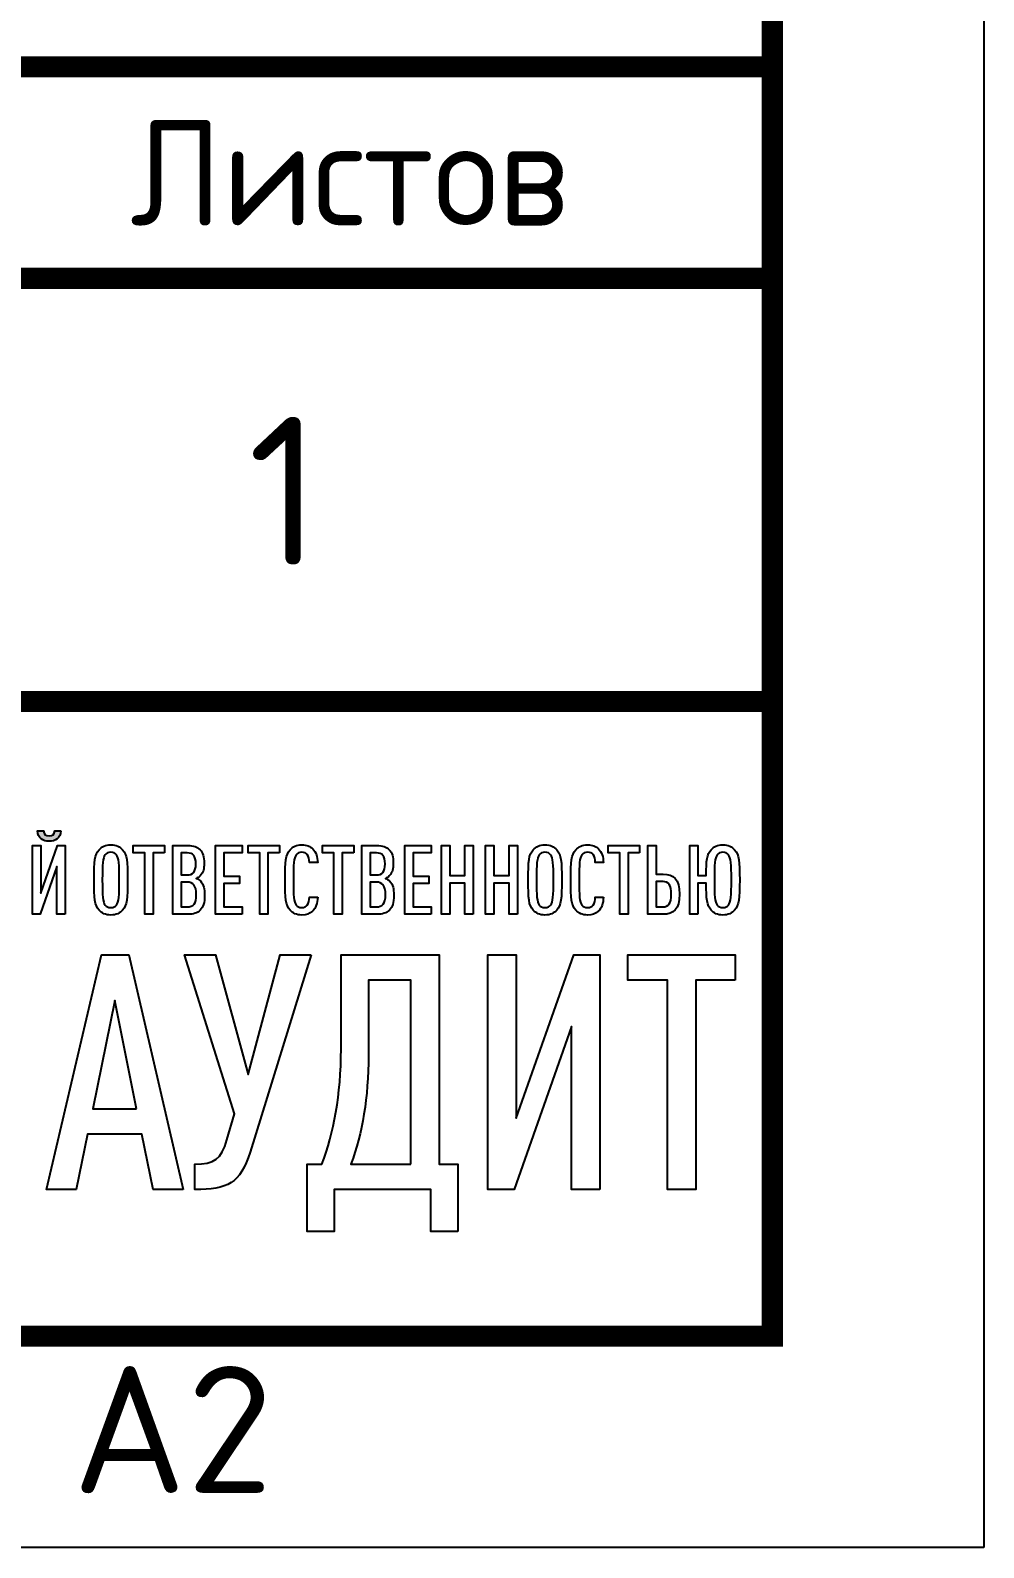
# Model space of a CAD drawing. Header units: millimetres. Extents: x 1601 to 15402, y -324 to 12625.
# Drawn here: x 8446.9 to 8469.45, y 1743.25 to 1779.12 of the extents above; entities that cross this region are included whole.
import ezdxf
from ezdxf.enums import TextEntityAlignment as Align

# ---------------------------------------------------------------- set-up
doc = ezdxf.new("R2010")
doc.units = ezdxf.units.MM
doc.layers.add('Размерный', color=4, linetype='Continuous', lineweight=30)
doc.styles.add('-ISOCPEUR-', font='isocpeur.TTF')
doc.styles.add('GOST', font='GOST Common.ttf')

# ---------------------------------------------------------------- blocks, each defined once
blk = doc.blocks.new('Лого')
at = {"true_color": 0x2e365c}
h = blk.add_hatch(color=159, dxfattribs=at)
h.dxf.hatch_style = 1
edge = h.paths.add_edge_path()
edge.add_spline(control_points=[(6.4968, 2.3792), (6.4994, 2.3391), (6.5243, 2.3239), (6.5583, 2.3239), (6.5583, 2.3239), (6.5923, 2.3239), (6.6172, 2.3391), (6.6198, 2.3792)], knot_values=[0.57143, 0.57143, 0.57143, 0.57143, 0.714286, 0.714286, 0.714286, 0.714386, 1, 1, 1, 1], degree=3, periodic=0)
edge.add_spline(control_points=[(6.6198, 2.3792), (6.6198, 2.3792), (6.5883, 2.3792), (6.5883, 2.3792), (6.5883, 2.3792), (6.5883, 2.3792), (6.5883, 2.3792), (6.5883, 2.3792)], knot_values=[0.000001, 0.000001, 0.000001, 0.000001, 0.07143, 0.07143, 0.07143, 0.07153, 0.142859, 0.142859, 0.142859, 0.142859], degree=3, periodic=0)
edge.add_spline(control_points=[(6.5883, 2.3792), (6.5862, 2.3604), (6.5751, 2.3523), (6.5583, 2.3523), (6.5583, 2.3523), (6.5583, 2.3523), (6.5583, 2.3523), (6.5583, 2.3523)], knot_values=[0.142859, 0.142859, 0.142859, 0.142859, 0.214287, 0.214287, 0.214287, 0.214387, 0.285716, 0.285716, 0.285716, 0.285716], degree=3, periodic=0)
edge.add_spline(control_points=[(6.5583, 2.3523), (6.5415, 2.3523), (6.5304, 2.3604), (6.5283, 2.3792)], knot_values=[0.285716, 0.285716, 0.285716, 0.285716, 0.428571, 0.428571, 0.428571, 0.428571], degree=3, periodic=0)
edge.add_spline(control_points=[(6.5283, 2.3792), (6.5283, 2.3792), (6.4968, 2.3792), (6.4968, 2.3792), (6.4968, 2.3792), (6.4968, 2.3792), (6.4968, 2.3792), (6.4968, 2.3792)], knot_values=[0.428573, 0.428573, 0.428573, 0.428573, 0.500001, 0.500001, 0.500001, 0.500101, 0.57143, 0.57143, 0.57143, 0.57143], degree=3, periodic=0)
at = {"color": 159}
for points, knots in [([(6.6198, 2.3792), (6.6198, 2.3792), (6.5883, 2.3792), (6.5883, 2.3792), (6.5883, 2.3792), (6.5862, 2.3604), (6.5751, 2.3523), (6.5583, 2.3523), (6.5583, 2.3523), (6.5415, 2.3523), (6.5304, 2.3604), (6.5283, 2.3792), (6.5283, 2.3792), (6.5283, 2.3792), (6.4968, 2.3792), (6.4968, 2.3792), (6.4968, 2.3792), (6.4994, 2.3391), (6.5243, 2.3239), (6.5583, 2.3239), (6.5583, 2.3239), (6.5923, 2.3239), (6.6172, 2.3391), (6.6198, 2.3792)], [0, 0, 0, 0, 0.142857, 0.142857, 0.142857, 0.142857, 0.285714, 0.285714, 0.285714, 0.285714, 0.428571, 0.428571, 0.428571, 0.428571, 0.571429, 0.571429, 0.571429, 0.571429, 0.714286, 0.714286, 0.714286, 0.714286, 1, 1, 1, 1]), ([(6.6431, 1.9399), (6.6431, 1.9399), (6.6431, 2.3015), (6.6431, 2.3015), (6.6431, 2.3015), (6.6431, 2.3015), (6.603, 2.3015), (6.603, 2.3015), (6.603, 2.3015), (6.603, 2.3015), (6.5141, 2.0501), (6.5141, 2.0501), (6.5141, 2.0501), (6.5141, 2.0501), (6.5141, 2.3015), (6.5141, 2.3015), (6.5141, 2.3015), (6.5141, 2.3015), (6.4704, 2.3015), (6.4704, 2.3015), (6.4704, 2.3015), (6.4704, 2.3015), (6.4704, 1.9399), (6.4704, 1.9399), (6.4704, 1.9399), (6.4704, 1.9399), (6.5111, 1.9399), (6.5111, 1.9399), (6.5111, 1.9399), (6.5111, 1.9399), (6.5994, 2.1908), (6.5994, 2.1908), (6.5994, 2.1908), (6.5994, 2.1908), (6.5994, 1.9399), (6.5994, 1.9399), (6.5994, 1.9399), (6.5994, 1.9399), (6.6431, 1.9399), (6.6431, 1.9399)], [0, 0, 0, 0, 0.090909, 0.090909, 0.090909, 0.090909, 0.181818, 0.181818, 0.181818, 0.181818, 0.272727, 0.272727, 0.272727, 0.272727, 0.363636, 0.363636, 0.363636, 0.363636, 0.454545, 0.454545, 0.454545, 0.454545, 0.545455, 0.545455, 0.545455, 0.545455, 0.636364, 0.636364, 0.636364, 0.636364, 0.727273, 0.727273, 0.727273, 0.727273, 0.818182, 0.818182, 0.818182, 0.818182, 1, 1, 1, 1]), ([(6.9712, 2.1207), (6.9712, 2.2208), (6.9682, 2.2533), (6.9448, 2.2792), (6.9448, 2.2792), (6.9306, 2.2949), (6.9113, 2.3056), (6.8829, 2.3056), (6.8829, 2.3056), (6.8544, 2.3056), (6.8351, 2.2949), (6.8209, 2.2792), (6.8209, 2.2792), (6.7975, 2.2533), (6.7945, 2.2208), (6.7945, 2.1207), (6.7945, 2.1207), (6.7945, 2.0206), (6.7975, 1.9881), (6.8209, 1.9622), (6.8209, 1.9622), (6.8351, 1.9465), (6.8544, 1.9358), (6.8829, 1.9358), (6.8829, 1.9358), (6.9113, 1.9358), (6.9306, 1.9465), (6.9448, 1.9622), (6.9448, 1.9622), (6.9682, 1.9881), (6.9712, 2.0206), (6.9712, 2.1207)], [0, 0, 0, 0, 0.111111, 0.111111, 0.111111, 0.111111, 0.222222, 0.222222, 0.222222, 0.222222, 0.333333, 0.333333, 0.333333, 0.333333, 0.444444, 0.444444, 0.444444, 0.444444, 0.555556, 0.555556, 0.555556, 0.555556, 0.666667, 0.666667, 0.666667, 0.666667, 0.777778, 0.777778, 0.777778, 0.777778, 1, 1, 1, 1]), ([(6.9276, 2.1207), (6.9276, 2.0349), (6.925, 2.0059), (6.9123, 1.9886), (6.9123, 1.9886), (6.9062, 1.9805), (6.8971, 1.9749), (6.8829, 1.9749), (6.8829, 1.9749), (6.8686, 1.9749), (6.859, 1.9805), (6.8529, 1.9886), (6.8529, 1.9886), (6.8402, 2.0059), (6.8382, 2.0349), (6.8382, 2.1207), (6.8382, 2.1207), (6.8382, 2.2065), (6.8402, 2.2355), (6.8529, 2.2528), (6.8529, 2.2528), (6.859, 2.2609), (6.8686, 2.2665), (6.8829, 2.2665), (6.8829, 2.2665), (6.8971, 2.2665), (6.9062, 2.2609), (6.9123, 2.2528), (6.9123, 2.2528), (6.925, 2.2355), (6.9276, 2.2065), (6.9276, 2.1207)], [0, 0, 0, 0, 0.111111, 0.111111, 0.111111, 0.111111, 0.222222, 0.222222, 0.222222, 0.222222, 0.333333, 0.333333, 0.333333, 0.333333, 0.444444, 0.444444, 0.444444, 0.444444, 0.555556, 0.555556, 0.555556, 0.555556, 0.666667, 0.666667, 0.666667, 0.666667, 0.777778, 0.777778, 0.777778, 0.777778, 1, 1, 1, 1]), ([(7.1658, 2.2624), (7.1658, 2.2624), (7.1658, 2.3015), (7.1658, 2.3015), (7.1658, 2.3015), (7.1658, 2.3015), (7.0007, 2.3015), (7.0007, 2.3015), (7.0007, 2.3015), (7.0007, 2.3015), (7.0007, 2.2624), (7.0007, 2.2624), (7.0007, 2.2624), (7.0007, 2.2624), (7.0617, 2.2624), (7.0617, 2.2624), (7.0617, 2.2624), (7.0617, 2.2624), (7.0617, 1.9399), (7.0617, 1.9399), (7.0617, 1.9399), (7.0617, 1.9399), (7.1053, 1.9399), (7.1053, 1.9399), (7.1053, 1.9399), (7.1053, 1.9399), (7.1053, 2.2624), (7.1053, 2.2624), (7.1053, 2.2624), (7.1053, 2.2624), (7.1658, 2.2624), (7.1658, 2.2624)], [0, 0, 0, 0, 0.111111, 0.111111, 0.111111, 0.111111, 0.222222, 0.222222, 0.222222, 0.222222, 0.333333, 0.333333, 0.333333, 0.333333, 0.444444, 0.444444, 0.444444, 0.444444, 0.555556, 0.555556, 0.555556, 0.555556, 0.666667, 0.666667, 0.666667, 0.666667, 0.777778, 0.777778, 0.777778, 0.777778, 1, 1, 1, 1]), ([(7.3766, 2.0415), (7.3766, 2.0725), (7.3735, 2.0968), (7.3547, 2.1151), (7.3547, 2.1151), (7.3486, 2.1207), (7.3405, 2.1258), (7.3324, 2.1283), (7.3324, 2.1283), (7.3395, 2.1314), (7.3466, 2.1359), (7.3527, 2.142), (7.3527, 2.142), (7.3705, 2.1593), (7.374, 2.1806), (7.374, 2.2065), (7.374, 2.2065), (7.374, 2.2457), (7.3684, 2.2634), (7.3527, 2.2797), (7.3527, 2.2797), (7.338, 2.2949), (7.3187, 2.3015), (7.2867, 2.3015), (7.2867, 2.3015), (7.2867, 2.3015), (7.209, 2.3015), (7.209, 2.3015), (7.209, 2.3015), (7.209, 2.3015), (7.209, 1.9399), (7.209, 1.9399), (7.209, 1.9399), (7.209, 1.9399), (7.2867, 1.9399), (7.2867, 1.9399), (7.2867, 1.9399), (7.3187, 1.9399), (7.3385, 1.9465), (7.3532, 1.9617), (7.3532, 1.9617), (7.3695, 1.9785), (7.3766, 1.9978), (7.3766, 2.0415)], [0, 0, 0, 0, 0.083333, 0.083333, 0.083333, 0.083333, 0.166667, 0.166667, 0.166667, 0.166667, 0.25, 0.25, 0.25, 0.25, 0.333333, 0.333333, 0.333333, 0.333333, 0.416667, 0.416667, 0.416667, 0.416667, 0.5, 0.5, 0.5, 0.5, 0.583333, 0.583333, 0.583333, 0.583333, 0.666667, 0.666667, 0.666667, 0.666667, 0.75, 0.75, 0.75, 0.75, 0.833333, 0.833333, 0.833333, 0.833333, 1, 1, 1, 1]), ([(7.3303, 2.2045), (7.3303, 2.1634), (7.3156, 2.1466), (7.2846, 2.1466), (7.2846, 2.1466), (7.2846, 2.1466), (7.2526, 2.1466), (7.2526, 2.1466), (7.2526, 2.1466), (7.2526, 2.1466), (7.2526, 2.2624), (7.2526, 2.2624), (7.2526, 2.2624), (7.2526, 2.2624), (7.2846, 2.2624), (7.2846, 2.2624), (7.2846, 2.2624), (7.3161, 2.2624), (7.3303, 2.2482), (7.3303, 2.2045)], [0, 0, 0, 0, 0.166667, 0.166667, 0.166667, 0.166667, 0.333333, 0.333333, 0.333333, 0.333333, 0.5, 0.5, 0.5, 0.5, 0.666667, 0.666667, 0.666667, 0.666667, 1, 1, 1, 1]), ([(7.5741, 1.9399), (7.5741, 1.9399), (7.5741, 1.979), (7.5741, 1.979), (7.5741, 1.979), (7.5741, 1.979), (7.4782, 1.979), (7.4782, 1.979), (7.4782, 1.979), (7.4782, 1.979), (7.4782, 2.1019), (7.4782, 2.1019), (7.4782, 2.1019), (7.4782, 2.1019), (7.5609, 2.1019), (7.5609, 2.1019), (7.5609, 2.1019), (7.5609, 2.1019), (7.5609, 2.141), (7.5609, 2.141), (7.5609, 2.141), (7.5609, 2.141), (7.4782, 2.141), (7.4782, 2.141), (7.4782, 2.141), (7.4782, 2.141), (7.4782, 2.2624), (7.4782, 2.2624), (7.4782, 2.2624), (7.4782, 2.2624), (7.5741, 2.2624), (7.5741, 2.2624), (7.5741, 2.2624), (7.5741, 2.2624), (7.5741, 2.3015), (7.5741, 2.3015), (7.5741, 2.3015), (7.5741, 2.3015), (7.4345, 2.3015), (7.4345, 2.3015), (7.4345, 2.3015), (7.4345, 2.3015), (7.4345, 1.9399), (7.4345, 1.9399), (7.4345, 1.9399), (7.4345, 1.9399), (7.5741, 1.9399), (7.5741, 1.9399)], [0, 0, 0, 0, 0.076923, 0.076923, 0.076923, 0.076923, 0.153846, 0.153846, 0.153846, 0.153846, 0.230769, 0.230769, 0.230769, 0.230769, 0.307692, 0.307692, 0.307692, 0.307692, 0.384615, 0.384615, 0.384615, 0.384615, 0.461538, 0.461538, 0.461538, 0.461538, 0.538462, 0.538462, 0.538462, 0.538462, 0.615385, 0.615385, 0.615385, 0.615385, 0.692308, 0.692308, 0.692308, 0.692308, 0.769231, 0.769231, 0.769231, 0.769231, 0.846154, 0.846154, 0.846154, 0.846154, 1, 1, 1, 1]), ([(7.7707, 2.2624), (7.7707, 2.2624), (7.7707, 2.3015), (7.7707, 2.3015), (7.7707, 2.3015), (7.7707, 2.3015), (7.6056, 2.3015), (7.6056, 2.3015), (7.6056, 2.3015), (7.6056, 2.3015), (7.6056, 2.2624), (7.6056, 2.2624), (7.6056, 2.2624), (7.6056, 2.2624), (7.6666, 2.2624), (7.6666, 2.2624), (7.6666, 2.2624), (7.6666, 2.2624), (7.6666, 1.9399), (7.6666, 1.9399), (7.6666, 1.9399), (7.6666, 1.9399), (7.7103, 1.9399), (7.7103, 1.9399), (7.7103, 1.9399), (7.7103, 1.9399), (7.7103, 2.2624), (7.7103, 2.2624), (7.7103, 2.2624), (7.7103, 2.2624), (7.7707, 2.2624), (7.7707, 2.2624)], [0, 0, 0, 0, 0.111111, 0.111111, 0.111111, 0.111111, 0.222222, 0.222222, 0.222222, 0.222222, 0.333333, 0.333333, 0.333333, 0.333333, 0.444444, 0.444444, 0.444444, 0.444444, 0.555556, 0.555556, 0.555556, 0.555556, 0.666667, 0.666667, 0.666667, 0.666667, 0.777778, 0.777778, 0.777778, 0.777778, 1, 1, 1, 1]), ([(7.9719, 2.0293), (7.9719, 2.0293), (7.9287, 2.0293), (7.9287, 2.0293), (7.9287, 2.0293), (7.9282, 2.014), (7.9251, 1.9983), (7.917, 1.9876), (7.917, 1.9876), (7.9114, 1.9805), (7.9023, 1.9749), (7.8886, 1.9749), (7.8886, 1.9749), (7.8743, 1.9749), (7.8647, 1.9805), (7.8586, 1.9886), (7.8586, 1.9886), (7.8459, 2.0059), (7.8439, 2.0349), (7.8439, 2.1207), (7.8439, 2.1207), (7.8439, 2.2065), (7.8459, 2.2355), (7.8586, 2.2528), (7.8586, 2.2528), (7.8647, 2.2609), (7.8743, 2.2665), (7.8886, 2.2665), (7.8886, 2.2665), (7.9023, 2.2665), (7.9114, 2.2609), (7.917, 2.2538), (7.917, 2.2538), (7.9256, 2.2431), (7.9282, 2.2279), (7.9287, 2.2126), (7.9287, 2.2126), (7.9287, 2.2126), (7.9719, 2.2126), (7.9719, 2.2126), (7.9719, 2.2126), (7.9713, 2.2421), (7.9627, 2.268), (7.946, 2.2843), (7.946, 2.2843), (7.9317, 2.298), (7.914, 2.3056), (7.8886, 2.3056), (7.8886, 2.3056), (7.8601, 2.3056), (7.8403, 2.2949), (7.8266, 2.2792), (7.8266, 2.2792), (7.8027, 2.2517), (7.8002, 2.2208), (7.8002, 2.1207), (7.8002, 2.1207), (7.8002, 2.0206), (7.8027, 1.9897), (7.8266, 1.9622), (7.8266, 1.9622), (7.8403, 1.9465), (7.8601, 1.9358), (7.8886, 1.9358), (7.8886, 1.9358), (7.9124, 1.9358), (7.9302, 1.9429), (7.9444, 1.9556), (7.9444, 1.9556), (7.9622, 1.9719), (7.9713, 1.9988), (7.9719, 2.0293)], [0, 0, 0, 0, 0.052632, 0.052632, 0.052632, 0.052632, 0.105263, 0.105263, 0.105263, 0.105263, 0.157895, 0.157895, 0.157895, 0.157895, 0.210526, 0.210526, 0.210526, 0.210526, 0.263158, 0.263158, 0.263158, 0.263158, 0.315789, 0.315789, 0.315789, 0.315789, 0.368421, 0.368421, 0.368421, 0.368421, 0.421053, 0.421053, 0.421053, 0.421053, 0.473684, 0.473684, 0.473684, 0.473684, 0.526316, 0.526316, 0.526316, 0.526316, 0.578947, 0.578947, 0.578947, 0.578947, 0.631579, 0.631579, 0.631579, 0.631579, 0.684211, 0.684211, 0.684211, 0.684211, 0.736842, 0.736842, 0.736842, 0.736842, 0.789474, 0.789474, 0.789474, 0.789474, 0.842105, 0.842105, 0.842105, 0.842105, 0.894737, 0.894737, 0.894737, 0.894737, 1, 1, 1, 1]), ([(8.1618, 2.2624), (8.1618, 2.2624), (8.1618, 2.3015), (8.1618, 2.3015), (8.1618, 2.3015), (8.1618, 2.3015), (7.9967, 2.3015), (7.9967, 2.3015), (7.9967, 2.3015), (7.9967, 2.3015), (7.9967, 2.2624), (7.9967, 2.2624), (7.9967, 2.2624), (7.9967, 2.2624), (8.0577, 2.2624), (8.0577, 2.2624), (8.0577, 2.2624), (8.0577, 2.2624), (8.0577, 1.9399), (8.0577, 1.9399), (8.0577, 1.9399), (8.0577, 1.9399), (8.1014, 1.9399), (8.1014, 1.9399), (8.1014, 1.9399), (8.1014, 1.9399), (8.1014, 2.2624), (8.1014, 2.2624), (8.1014, 2.2624), (8.1014, 2.2624), (8.1618, 2.2624), (8.1618, 2.2624)], [0, 0, 0, 0, 0.111111, 0.111111, 0.111111, 0.111111, 0.222222, 0.222222, 0.222222, 0.222222, 0.333333, 0.333333, 0.333333, 0.333333, 0.444444, 0.444444, 0.444444, 0.444444, 0.555556, 0.555556, 0.555556, 0.555556, 0.666667, 0.666667, 0.666667, 0.666667, 0.777778, 0.777778, 0.777778, 0.777778, 1, 1, 1, 1]), ([(8.3726, 2.0415), (8.3726, 2.0725), (8.3696, 2.0968), (8.3508, 2.1151), (8.3508, 2.1151), (8.3447, 2.1207), (8.3365, 2.1258), (8.3284, 2.1283), (8.3284, 2.1283), (8.3355, 2.1314), (8.3426, 2.1359), (8.3487, 2.142), (8.3487, 2.142), (8.3665, 2.1593), (8.3701, 2.1806), (8.3701, 2.2065), (8.3701, 2.2065), (8.3701, 2.2457), (8.3645, 2.2634), (8.3487, 2.2797), (8.3487, 2.2797), (8.334, 2.2949), (8.3147, 2.3015), (8.2827, 2.3015), (8.2827, 2.3015), (8.2827, 2.3015), (8.205, 2.3015), (8.205, 2.3015), (8.205, 2.3015), (8.205, 2.3015), (8.205, 1.9399), (8.205, 1.9399), (8.205, 1.9399), (8.205, 1.9399), (8.2827, 1.9399), (8.2827, 1.9399), (8.2827, 1.9399), (8.3147, 1.9399), (8.3345, 1.9465), (8.3492, 1.9617), (8.3492, 1.9617), (8.3655, 1.9785), (8.3726, 1.9978), (8.3726, 2.0415)], [0, 0, 0, 0, 0.083333, 0.083333, 0.083333, 0.083333, 0.166667, 0.166667, 0.166667, 0.166667, 0.25, 0.25, 0.25, 0.25, 0.333333, 0.333333, 0.333333, 0.333333, 0.416667, 0.416667, 0.416667, 0.416667, 0.5, 0.5, 0.5, 0.5, 0.583333, 0.583333, 0.583333, 0.583333, 0.666667, 0.666667, 0.666667, 0.666667, 0.75, 0.75, 0.75, 0.75, 0.833333, 0.833333, 0.833333, 0.833333, 1, 1, 1, 1]), ([(8.3264, 2.2045), (8.3264, 2.1634), (8.3117, 2.1466), (8.2807, 2.1466), (8.2807, 2.1466), (8.2807, 2.1466), (8.2487, 2.1466), (8.2487, 2.1466), (8.2487, 2.1466), (8.2487, 2.1466), (8.2487, 2.2624), (8.2487, 2.2624), (8.2487, 2.2624), (8.2487, 2.2624), (8.2807, 2.2624), (8.2807, 2.2624), (8.2807, 2.2624), (8.3122, 2.2624), (8.3264, 2.2482), (8.3264, 2.2045)], [0, 0, 0, 0, 0.166667, 0.166667, 0.166667, 0.166667, 0.333333, 0.333333, 0.333333, 0.333333, 0.5, 0.5, 0.5, 0.5, 0.666667, 0.666667, 0.666667, 0.666667, 1, 1, 1, 1]), ([(8.5702, 1.9399), (8.5702, 1.9399), (8.5702, 1.979), (8.5702, 1.979), (8.5702, 1.979), (8.5702, 1.979), (8.4742, 1.979), (8.4742, 1.979), (8.4742, 1.979), (8.4742, 1.979), (8.4742, 2.1019), (8.4742, 2.1019), (8.4742, 2.1019), (8.4742, 2.1019), (8.557, 2.1019), (8.557, 2.1019), (8.557, 2.1019), (8.557, 2.1019), (8.557, 2.141), (8.557, 2.141), (8.557, 2.141), (8.557, 2.141), (8.4742, 2.141), (8.4742, 2.141), (8.4742, 2.141), (8.4742, 2.141), (8.4742, 2.2624), (8.4742, 2.2624), (8.4742, 2.2624), (8.4742, 2.2624), (8.5702, 2.2624), (8.5702, 2.2624), (8.5702, 2.2624), (8.5702, 2.2624), (8.5702, 2.3015), (8.5702, 2.3015), (8.5702, 2.3015), (8.5702, 2.3015), (8.4305, 2.3015), (8.4305, 2.3015), (8.4305, 2.3015), (8.4305, 2.3015), (8.4305, 1.9399), (8.4305, 1.9399), (8.4305, 1.9399), (8.4305, 1.9399), (8.5702, 1.9399), (8.5702, 1.9399)], [0, 0, 0, 0, 0.076923, 0.076923, 0.076923, 0.076923, 0.153846, 0.153846, 0.153846, 0.153846, 0.230769, 0.230769, 0.230769, 0.230769, 0.307692, 0.307692, 0.307692, 0.307692, 0.384615, 0.384615, 0.384615, 0.384615, 0.461538, 0.461538, 0.461538, 0.461538, 0.538462, 0.538462, 0.538462, 0.538462, 0.615385, 0.615385, 0.615385, 0.615385, 0.692308, 0.692308, 0.692308, 0.692308, 0.769231, 0.769231, 0.769231, 0.769231, 0.846154, 0.846154, 0.846154, 0.846154, 1, 1, 1, 1]), ([(8.7911, 1.9399), (8.7911, 1.9399), (8.7911, 2.3015), (8.7911, 2.3015), (8.7911, 2.3015), (8.7911, 2.3015), (8.7474, 2.3015), (8.7474, 2.3015), (8.7474, 2.3015), (8.7474, 2.3015), (8.7474, 2.1436), (8.7474, 2.1436), (8.7474, 2.1436), (8.7474, 2.1436), (8.6672, 2.1436), (8.6672, 2.1436), (8.6672, 2.1436), (8.6672, 2.1436), (8.6672, 2.3015), (8.6672, 2.3015), (8.6672, 2.3015), (8.6672, 2.3015), (8.6235, 2.3015), (8.6235, 2.3015), (8.6235, 2.3015), (8.6235, 2.3015), (8.6235, 1.9399), (8.6235, 1.9399), (8.6235, 1.9399), (8.6235, 1.9399), (8.6672, 1.9399), (8.6672, 1.9399), (8.6672, 1.9399), (8.6672, 1.9399), (8.6672, 2.1039), (8.6672, 2.1039), (8.6672, 2.1039), (8.6672, 2.1039), (8.7474, 2.1039), (8.7474, 2.1039), (8.7474, 2.1039), (8.7474, 2.1039), (8.7474, 1.9399), (8.7474, 1.9399), (8.7474, 1.9399), (8.7474, 1.9399), (8.7911, 1.9399), (8.7911, 1.9399)], [0, 0, 0, 0, 0.076923, 0.076923, 0.076923, 0.076923, 0.153846, 0.153846, 0.153846, 0.153846, 0.230769, 0.230769, 0.230769, 0.230769, 0.307692, 0.307692, 0.307692, 0.307692, 0.384615, 0.384615, 0.384615, 0.384615, 0.461538, 0.461538, 0.461538, 0.461538, 0.538462, 0.538462, 0.538462, 0.538462, 0.615385, 0.615385, 0.615385, 0.615385, 0.692308, 0.692308, 0.692308, 0.692308, 0.769231, 0.769231, 0.769231, 0.769231, 0.846154, 0.846154, 0.846154, 0.846154, 1, 1, 1, 1]), ([(9.0238, 1.9399), (9.0238, 1.9399), (9.0238, 2.3015), (9.0238, 2.3015), (9.0238, 2.3015), (9.0238, 2.3015), (8.9801, 2.3015), (8.9801, 2.3015), (8.9801, 2.3015), (8.9801, 2.3015), (8.9801, 2.1436), (8.9801, 2.1436), (8.9801, 2.1436), (8.9801, 2.1436), (8.8998, 2.1436), (8.8998, 2.1436), (8.8998, 2.1436), (8.8998, 2.1436), (8.8998, 2.3015), (8.8998, 2.3015), (8.8998, 2.3015), (8.8998, 2.3015), (8.8561, 2.3015), (8.8561, 2.3015), (8.8561, 2.3015), (8.8561, 2.3015), (8.8561, 1.9399), (8.8561, 1.9399), (8.8561, 1.9399), (8.8561, 1.9399), (8.8998, 1.9399), (8.8998, 1.9399), (8.8998, 1.9399), (8.8998, 1.9399), (8.8998, 2.1039), (8.8998, 2.1039), (8.8998, 2.1039), (8.8998, 2.1039), (8.9801, 2.1039), (8.9801, 2.1039), (8.9801, 2.1039), (8.9801, 2.1039), (8.9801, 1.9399), (8.9801, 1.9399), (8.9801, 1.9399), (8.9801, 1.9399), (9.0238, 1.9399), (9.0238, 1.9399)], [0, 0, 0, 0, 0.076923, 0.076923, 0.076923, 0.076923, 0.153846, 0.153846, 0.153846, 0.153846, 0.230769, 0.230769, 0.230769, 0.230769, 0.307692, 0.307692, 0.307692, 0.307692, 0.384615, 0.384615, 0.384615, 0.384615, 0.461538, 0.461538, 0.461538, 0.461538, 0.538462, 0.538462, 0.538462, 0.538462, 0.615385, 0.615385, 0.615385, 0.615385, 0.692308, 0.692308, 0.692308, 0.692308, 0.769231, 0.769231, 0.769231, 0.769231, 0.846154, 0.846154, 0.846154, 0.846154, 1, 1, 1, 1]), ([(9.2569, 2.1207), (9.2569, 2.2208), (9.2538, 2.2533), (9.2305, 2.2792), (9.2305, 2.2792), (9.2163, 2.2949), (9.197, 2.3056), (9.1685, 2.3056), (9.1685, 2.3056), (9.1401, 2.3056), (9.1208, 2.2949), (9.1065, 2.2792), (9.1065, 2.2792), (9.0832, 2.2533), (9.0801, 2.2208), (9.0801, 2.1207), (9.0801, 2.1207), (9.0801, 2.0206), (9.0832, 1.9881), (9.1065, 1.9622), (9.1065, 1.9622), (9.1208, 1.9465), (9.1401, 1.9358), (9.1685, 1.9358), (9.1685, 1.9358), (9.197, 1.9358), (9.2163, 1.9465), (9.2305, 1.9622), (9.2305, 1.9622), (9.2538, 1.9881), (9.2569, 2.0206), (9.2569, 2.1207)], [0, 0, 0, 0, 0.111111, 0.111111, 0.111111, 0.111111, 0.222222, 0.222222, 0.222222, 0.222222, 0.333333, 0.333333, 0.333333, 0.333333, 0.444444, 0.444444, 0.444444, 0.444444, 0.555556, 0.555556, 0.555556, 0.555556, 0.666667, 0.666667, 0.666667, 0.666667, 0.777778, 0.777778, 0.777778, 0.777778, 1, 1, 1, 1]), ([(9.2132, 2.1207), (9.2132, 2.0349), (9.2107, 2.0059), (9.198, 1.9886), (9.198, 1.9886), (9.1919, 1.9805), (9.1827, 1.9749), (9.1685, 1.9749), (9.1685, 1.9749), (9.1543, 1.9749), (9.1446, 1.9805), (9.1385, 1.9886), (9.1385, 1.9886), (9.1259, 2.0059), (9.1238, 2.0349), (9.1238, 2.1207), (9.1238, 2.1207), (9.1238, 2.2065), (9.1259, 2.2355), (9.1385, 2.2528), (9.1385, 2.2528), (9.1446, 2.2609), (9.1543, 2.2665), (9.1685, 2.2665), (9.1685, 2.2665), (9.1827, 2.2665), (9.1919, 2.2609), (9.198, 2.2528), (9.198, 2.2528), (9.2107, 2.2355), (9.2132, 2.2065), (9.2132, 2.1207)], [0, 0, 0, 0, 0.111111, 0.111111, 0.111111, 0.111111, 0.222222, 0.222222, 0.222222, 0.222222, 0.333333, 0.333333, 0.333333, 0.333333, 0.444444, 0.444444, 0.444444, 0.444444, 0.555556, 0.555556, 0.555556, 0.555556, 0.666667, 0.666667, 0.666667, 0.666667, 0.777778, 0.777778, 0.777778, 0.777778, 1, 1, 1, 1]), ([(9.4763, 2.0293), (9.4763, 2.0293), (9.4331, 2.0293), (9.4331, 2.0293), (9.4331, 2.0293), (9.4326, 2.014), (9.4296, 1.9983), (9.4215, 1.9876), (9.4215, 1.9876), (9.4159, 1.9805), (9.4067, 1.9749), (9.393, 1.9749), (9.393, 1.9749), (9.3788, 1.9749), (9.3691, 1.9805), (9.363, 1.9886), (9.363, 1.9886), (9.3504, 2.0059), (9.3483, 2.0349), (9.3483, 2.1207), (9.3483, 2.1207), (9.3483, 2.2065), (9.3504, 2.2355), (9.363, 2.2528), (9.363, 2.2528), (9.3691, 2.2609), (9.3788, 2.2665), (9.393, 2.2665), (9.393, 2.2665), (9.4067, 2.2665), (9.4159, 2.2609), (9.4215, 2.2538), (9.4215, 2.2538), (9.4301, 2.2431), (9.4326, 2.2279), (9.4331, 2.2126), (9.4331, 2.2126), (9.4331, 2.2126), (9.4763, 2.2126), (9.4763, 2.2126), (9.4763, 2.2126), (9.4758, 2.2421), (9.4672, 2.268), (9.4504, 2.2843), (9.4504, 2.2843), (9.4362, 2.298), (9.4184, 2.3056), (9.393, 2.3056), (9.393, 2.3056), (9.3646, 2.3056), (9.3448, 2.2949), (9.331, 2.2792), (9.331, 2.2792), (9.3072, 2.2517), (9.3046, 2.2208), (9.3046, 2.1207), (9.3046, 2.1207), (9.3046, 2.0206), (9.3072, 1.9897), (9.331, 1.9622), (9.331, 1.9622), (9.3448, 1.9465), (9.3646, 1.9358), (9.393, 1.9358), (9.393, 1.9358), (9.4169, 1.9358), (9.4347, 1.9429), (9.4489, 1.9556), (9.4489, 1.9556), (9.4667, 1.9719), (9.4758, 1.9988), (9.4763, 2.0293)], [0, 0, 0, 0, 0.052632, 0.052632, 0.052632, 0.052632, 0.105263, 0.105263, 0.105263, 0.105263, 0.157895, 0.157895, 0.157895, 0.157895, 0.210526, 0.210526, 0.210526, 0.210526, 0.263158, 0.263158, 0.263158, 0.263158, 0.315789, 0.315789, 0.315789, 0.315789, 0.368421, 0.368421, 0.368421, 0.368421, 0.421053, 0.421053, 0.421053, 0.421053, 0.473684, 0.473684, 0.473684, 0.473684, 0.526316, 0.526316, 0.526316, 0.526316, 0.578947, 0.578947, 0.578947, 0.578947, 0.631579, 0.631579, 0.631579, 0.631579, 0.684211, 0.684211, 0.684211, 0.684211, 0.736842, 0.736842, 0.736842, 0.736842, 0.789474, 0.789474, 0.789474, 0.789474, 0.842105, 0.842105, 0.842105, 0.842105, 0.894737, 0.894737, 0.894737, 0.894737, 1, 1, 1, 1]), ([(9.6663, 2.2624), (9.6663, 2.2624), (9.6663, 2.3015), (9.6663, 2.3015), (9.6663, 2.3015), (9.6663, 2.3015), (9.5012, 2.3015), (9.5012, 2.3015), (9.5012, 2.3015), (9.5012, 2.3015), (9.5012, 2.2624), (9.5012, 2.2624), (9.5012, 2.2624), (9.5012, 2.2624), (9.5622, 2.2624), (9.5622, 2.2624), (9.5622, 2.2624), (9.5622, 2.2624), (9.5622, 1.9399), (9.5622, 1.9399), (9.5622, 1.9399), (9.5622, 1.9399), (9.6058, 1.9399), (9.6058, 1.9399), (9.6058, 1.9399), (9.6058, 1.9399), (9.6058, 2.2624), (9.6058, 2.2624), (9.6058, 2.2624), (9.6058, 2.2624), (9.6663, 2.2624), (9.6663, 2.2624)], [0, 0, 0, 0, 0.111111, 0.111111, 0.111111, 0.111111, 0.222222, 0.222222, 0.222222, 0.222222, 0.333333, 0.333333, 0.333333, 0.333333, 0.444444, 0.444444, 0.444444, 0.444444, 0.555556, 0.555556, 0.555556, 0.555556, 0.666667, 0.666667, 0.666667, 0.666667, 0.777778, 0.777778, 0.777778, 0.777778, 1, 1, 1, 1]), ([(9.8766, 2.0455), (9.8766, 2.1253), (9.8456, 2.1507), (9.7907, 2.1507), (9.7907, 2.1507), (9.7907, 2.1507), (9.7531, 2.1507), (9.7531, 2.1507), (9.7531, 2.1507), (9.7531, 2.1507), (9.7531, 2.3015), (9.7531, 2.3015), (9.7531, 2.3015), (9.7531, 2.3015), (9.7095, 2.3015), (9.7095, 2.3015), (9.7095, 2.3015), (9.7095, 2.3015), (9.7095, 1.9399), (9.7095, 1.9399), (9.7095, 1.9399), (9.7095, 1.9399), (9.7907, 1.9399), (9.7907, 1.9399), (9.7907, 1.9399), (9.8451, 1.9399), (9.8766, 1.9658), (9.8766, 2.0455)], [0, 0, 0, 0, 0.125, 0.125, 0.125, 0.125, 0.25, 0.25, 0.25, 0.25, 0.375, 0.375, 0.375, 0.375, 0.5, 0.5, 0.5, 0.5, 0.625, 0.625, 0.625, 0.625, 0.75, 0.75, 0.75, 0.75, 1, 1, 1, 1]), ([(9.9741, 1.9399), (9.9741, 1.9399), (9.9741, 2.1039), (9.9741, 2.1039), (9.9741, 2.1039), (9.9741, 2.1039), (10.0167, 2.1039), (10.0167, 2.1039), (10.0167, 2.1039), (10.0173, 2.0171), (10.0213, 1.9876), (10.0432, 1.9622), (10.0432, 1.9622), (10.0569, 1.9465), (10.0767, 1.9358), (10.1051, 1.9358), (10.1051, 1.9358), (10.1336, 1.9358), (10.1529, 1.946), (10.1671, 1.9622), (10.1671, 1.9622), (10.1905, 1.9892), (10.1935, 2.0206), (10.1935, 2.1207), (10.1935, 2.1207), (10.1935, 2.2208), (10.191, 2.2512), (10.1671, 2.2792), (10.1671, 2.2792), (10.1534, 2.2949), (10.1336, 2.3056), (10.1051, 2.3056), (10.1051, 2.3056), (10.0767, 2.3056), (10.0569, 2.2949), (10.0432, 2.2792), (10.0432, 2.2792), (10.0218, 2.2543), (10.0173, 2.2253), (10.0167, 2.1436), (10.0167, 2.1436), (10.0167, 2.1436), (9.9741, 2.1436), (9.9741, 2.1436), (9.9741, 2.1436), (9.9741, 2.1436), (9.9741, 2.3015), (9.9741, 2.3015), (9.9741, 2.3015), (9.9741, 2.3015), (9.9304, 2.3015), (9.9304, 2.3015), (9.9304, 2.3015), (9.9304, 2.3015), (9.9304, 1.9399), (9.9304, 1.9399), (9.9304, 1.9399), (9.9304, 1.9399), (9.9741, 1.9399), (9.9741, 1.9399)], [0, 0, 0, 0, 0.0625, 0.0625, 0.0625, 0.0625, 0.125, 0.125, 0.125, 0.125, 0.1875, 0.1875, 0.1875, 0.1875, 0.25, 0.25, 0.25, 0.25, 0.3125, 0.3125, 0.3125, 0.3125, 0.375, 0.375, 0.375, 0.375, 0.4375, 0.4375, 0.4375, 0.4375, 0.5, 0.5, 0.5, 0.5, 0.5625, 0.5625, 0.5625, 0.5625, 0.625, 0.625, 0.625, 0.625, 0.6875, 0.6875, 0.6875, 0.6875, 0.75, 0.75, 0.75, 0.75, 0.8125, 0.8125, 0.8125, 0.8125, 0.875, 0.875, 0.875, 0.875, 1, 1, 1, 1]), ([(10.1498, 2.1207), (10.1498, 2.0349), (10.1478, 2.0059), (10.1346, 1.9886), (10.1346, 1.9886), (10.1285, 1.9805), (10.1193, 1.9749), (10.1051, 1.9749), (10.1051, 1.9749), (10.0909, 1.9749), (10.0818, 1.9805), (10.0757, 1.9886), (10.0757, 1.9886), (10.0625, 2.0059), (10.0604, 2.0349), (10.0604, 2.1207), (10.0604, 2.1207), (10.0604, 2.2065), (10.0625, 2.2355), (10.0757, 2.2528), (10.0757, 2.2528), (10.0818, 2.2609), (10.0909, 2.2665), (10.1051, 2.2665), (10.1051, 2.2665), (10.1193, 2.2665), (10.1285, 2.2609), (10.1346, 2.2528), (10.1346, 2.2528), (10.1478, 2.2355), (10.1498, 2.2065), (10.1498, 2.1207)], [0, 0, 0, 0, 0.111111, 0.111111, 0.111111, 0.111111, 0.222222, 0.222222, 0.222222, 0.222222, 0.333333, 0.333333, 0.333333, 0.333333, 0.444444, 0.444444, 0.444444, 0.444444, 0.555556, 0.555556, 0.555556, 0.555556, 0.666667, 0.666667, 0.666667, 0.666667, 0.777778, 0.777778, 0.777778, 0.777778, 1, 1, 1, 1]), ([(7.3329, 2.044), (7.3329, 1.9942), (7.3171, 1.979), (7.2841, 1.979), (7.2841, 1.979), (7.2841, 1.979), (7.2526, 1.979), (7.2526, 1.979), (7.2526, 1.979), (7.2526, 1.979), (7.2526, 2.109), (7.2526, 2.109), (7.2526, 2.109), (7.2526, 2.109), (7.2841, 2.109), (7.2841, 2.109), (7.2841, 2.109), (7.3166, 2.109), (7.3329, 2.0907), (7.3329, 2.044)], [0, 0, 0, 0, 0.166667, 0.166667, 0.166667, 0.166667, 0.333333, 0.333333, 0.333333, 0.333333, 0.5, 0.5, 0.5, 0.5, 0.666667, 0.666667, 0.666667, 0.666667, 1, 1, 1, 1]), ([(8.3289, 2.044), (8.3289, 1.9942), (8.3132, 1.979), (8.2802, 1.979), (8.2802, 1.979), (8.2802, 1.979), (8.2487, 1.979), (8.2487, 1.979), (8.2487, 1.979), (8.2487, 1.979), (8.2487, 2.109), (8.2487, 2.109), (8.2487, 2.109), (8.2487, 2.109), (8.2802, 2.109), (8.2802, 2.109), (8.2802, 2.109), (8.3127, 2.109), (8.3289, 2.0907), (8.3289, 2.044)], [0, 0, 0, 0, 0.166667, 0.166667, 0.166667, 0.166667, 0.333333, 0.333333, 0.333333, 0.333333, 0.5, 0.5, 0.5, 0.5, 0.666667, 0.666667, 0.666667, 0.666667, 1, 1, 1, 1]), ([(9.8329, 2.0455), (9.8329, 1.9968), (9.8187, 1.979), (9.7902, 1.979), (9.7902, 1.979), (9.7902, 1.979), (9.7531, 1.979), (9.7531, 1.979), (9.7531, 1.979), (9.7531, 1.979), (9.7531, 2.1116), (9.7531, 2.1116), (9.7531, 2.1116), (9.7531, 2.1116), (9.7902, 2.1116), (9.7902, 2.1116), (9.7902, 2.1116), (9.8187, 2.1116), (9.8329, 2.0938), (9.8329, 2.0455)], [0, 0, 0, 0, 0.166667, 0.166667, 0.166667, 0.166667, 0.333333, 0.333333, 0.333333, 0.333333, 0.5, 0.5, 0.5, 0.5, 0.666667, 0.666667, 0.666667, 0.666667, 1, 1, 1, 1]), ([(7.2636, 0.4914), (7.2636, 0.4914), (6.9772, 1.7272), (6.9772, 1.7272), (6.9772, 1.7272), (6.9772, 1.7272), (6.8331, 1.7272), (6.8331, 1.7272), (6.8331, 1.7272), (6.8331, 1.7272), (6.545, 0.4914), (6.545, 0.4914), (6.545, 0.4914), (6.545, 0.4914), (6.7012, 0.4914), (6.7012, 0.4914), (6.7012, 0.4914), (6.7012, 0.4914), (6.7602, 0.783), (6.7602, 0.783), (6.7602, 0.783), (6.7602, 0.783), (7.0466, 0.783), (7.0466, 0.783), (7.0466, 0.783), (7.0466, 0.783), (7.1056, 0.4914), (7.1056, 0.4914), (7.1056, 0.4914), (7.1056, 0.4914), (7.2636, 0.4914), (7.2636, 0.4914)], [0, 0, 0, 0, 0.111111, 0.111111, 0.111111, 0.111111, 0.222222, 0.222222, 0.222222, 0.222222, 0.333333, 0.333333, 0.333333, 0.333333, 0.444444, 0.444444, 0.444444, 0.444444, 0.555556, 0.555556, 0.555556, 0.555556, 0.666667, 0.666667, 0.666667, 0.666667, 0.777778, 0.777778, 0.777778, 0.777778, 1, 1, 1, 1]), ([(7.937, 1.7272), (7.937, 1.7272), (7.7738, 1.7272), (7.7738, 1.7272), (7.7738, 1.7272), (7.7738, 1.7272), (7.6055, 1.0971), (7.6055, 1.0971), (7.6055, 1.0971), (7.6055, 1.0971), (7.4337, 1.7272), (7.4337, 1.7272), (7.4337, 1.7272), (7.4337, 1.7272), (7.2705, 1.7272), (7.2705, 1.7272), (7.2705, 1.7272), (7.2705, 1.7272), (7.5343, 0.8906), (7.5343, 0.8906), (7.5343, 0.8906), (7.5343, 0.8906), (7.4944, 0.7535), (7.4944, 0.7535), (7.4944, 0.7535), (7.4649, 0.6511), (7.4267, 0.6251), (7.326, 0.6251), (7.326, 0.6251), (7.326, 0.6251), (7.326, 0.4914), (7.326, 0.4914), (7.326, 0.4914), (7.4961, 0.4914), (7.5656, 0.5244), (7.6159, 0.6875), (7.6159, 0.6875), (7.6159, 0.6875), (7.937, 1.7272), (7.937, 1.7272)], [0, 0, 0, 0, 0.090909, 0.090909, 0.090909, 0.090909, 0.181818, 0.181818, 0.181818, 0.181818, 0.272727, 0.272727, 0.272727, 0.272727, 0.363636, 0.363636, 0.363636, 0.363636, 0.454545, 0.454545, 0.454545, 0.454545, 0.545455, 0.545455, 0.545455, 0.545455, 0.636364, 0.636364, 0.636364, 0.636364, 0.727273, 0.727273, 0.727273, 0.727273, 0.818182, 0.818182, 0.818182, 0.818182, 1, 1, 1, 1]), ([(8.7093, 0.271), (8.7093, 0.271), (8.7093, 0.6251), (8.7093, 0.6251), (8.7093, 0.6251), (8.7093, 0.6251), (8.6121, 0.6251), (8.6121, 0.6251), (8.6121, 0.6251), (8.6121, 0.6251), (8.6121, 1.7272), (8.6121, 1.7272), (8.6121, 1.7272), (8.6121, 1.7272), (8.0949, 1.7272), (8.0949, 1.7272), (8.0949, 1.7272), (8.0949, 1.7272), (8.0949, 1.2308), (8.0949, 1.2308), (8.0949, 1.2308), (8.0949, 0.9878), (8.0567, 0.7917), (7.9943, 0.6251), (7.9943, 0.6251), (7.9943, 0.6251), (7.9162, 0.6251), (7.9162, 0.6251), (7.9162, 0.6251), (7.9162, 0.6251), (7.9162, 0.271), (7.9162, 0.271), (7.9162, 0.271), (7.9162, 0.271), (8.0585, 0.271), (8.0585, 0.271), (8.0585, 0.271), (8.0585, 0.271), (8.0585, 0.4914), (8.0585, 0.4914), (8.0585, 0.4914), (8.0585, 0.4914), (8.567, 0.4914), (8.567, 0.4914), (8.567, 0.4914), (8.567, 0.4914), (8.567, 0.271), (8.567, 0.271), (8.567, 0.271), (8.567, 0.271), (8.7093, 0.271), (8.7093, 0.271)], [0, 0, 0, 0, 0.071429, 0.071429, 0.071429, 0.071429, 0.142857, 0.142857, 0.142857, 0.142857, 0.214286, 0.214286, 0.214286, 0.214286, 0.285714, 0.285714, 0.285714, 0.285714, 0.357143, 0.357143, 0.357143, 0.357143, 0.428571, 0.428571, 0.428571, 0.428571, 0.5, 0.5, 0.5, 0.5, 0.571429, 0.571429, 0.571429, 0.571429, 0.642857, 0.642857, 0.642857, 0.642857, 0.714286, 0.714286, 0.714286, 0.714286, 0.785714, 0.785714, 0.785714, 0.785714, 0.857143, 0.857143, 0.857143, 0.857143, 1, 1, 1, 1]), ([(9.4574, 0.4914), (9.4574, 0.4914), (9.4574, 1.7272), (9.4574, 1.7272), (9.4574, 1.7272), (9.4574, 1.7272), (9.3202, 1.7272), (9.3202, 1.7272), (9.3202, 1.7272), (9.3202, 1.7272), (9.0165, 0.8681), (9.0165, 0.8681), (9.0165, 0.8681), (9.0165, 0.8681), (9.0165, 1.7272), (9.0165, 1.7272), (9.0165, 1.7272), (9.0165, 1.7272), (8.8673, 1.7272), (8.8673, 1.7272), (8.8673, 1.7272), (8.8673, 1.7272), (8.8673, 0.4914), (8.8673, 0.4914), (8.8673, 0.4914), (8.8673, 0.4914), (9.0061, 0.4914), (9.0061, 0.4914), (9.0061, 0.4914), (9.0061, 0.4914), (9.3081, 1.3488), (9.3081, 1.3488), (9.3081, 1.3488), (9.3081, 1.3488), (9.3081, 0.4914), (9.3081, 0.4914), (9.3081, 0.4914), (9.3081, 0.4914), (9.4574, 0.4914), (9.4574, 0.4914)], [0, 0, 0, 0, 0.090909, 0.090909, 0.090909, 0.090909, 0.181818, 0.181818, 0.181818, 0.181818, 0.272727, 0.272727, 0.272727, 0.272727, 0.363636, 0.363636, 0.363636, 0.363636, 0.454545, 0.454545, 0.454545, 0.454545, 0.545455, 0.545455, 0.545455, 0.545455, 0.636364, 0.636364, 0.636364, 0.636364, 0.727273, 0.727273, 0.727273, 0.727273, 0.818182, 0.818182, 0.818182, 0.818182, 1, 1, 1, 1]), ([(10.169, 1.5935), (10.169, 1.5935), (10.169, 1.7272), (10.169, 1.7272), (10.169, 1.7272), (10.169, 1.7272), (9.6049, 1.7272), (9.6049, 1.7272), (9.6049, 1.7272), (9.6049, 1.7272), (9.6049, 1.5935), (9.6049, 1.5935), (9.6049, 1.5935), (9.6049, 1.5935), (9.8132, 1.5935), (9.8132, 1.5935), (9.8132, 1.5935), (9.8132, 1.5935), (9.8132, 0.4914), (9.8132, 0.4914), (9.8132, 0.4914), (9.8132, 0.4914), (9.9624, 0.4914), (9.9624, 0.4914), (9.9624, 0.4914), (9.9624, 0.4914), (9.9624, 1.5935), (9.9624, 1.5935), (9.9624, 1.5935), (9.9624, 1.5935), (10.169, 1.5935), (10.169, 1.5935)], [0, 0, 0, 0, 0.111111, 0.111111, 0.111111, 0.111111, 0.222222, 0.222222, 0.222222, 0.222222, 0.333333, 0.333333, 0.333333, 0.333333, 0.444444, 0.444444, 0.444444, 0.444444, 0.555556, 0.555556, 0.555556, 0.555556, 0.666667, 0.666667, 0.666667, 0.666667, 0.777778, 0.777778, 0.777778, 0.777778, 1, 1, 1, 1]), ([(8.4629, 0.6251), (8.4629, 0.6251), (8.147, 0.6251), (8.147, 0.6251), (8.147, 0.6251), (8.2077, 0.7882), (8.239, 0.9739), (8.239, 1.1978), (8.239, 1.1978), (8.239, 1.1978), (8.239, 1.5935), (8.239, 1.5935), (8.239, 1.5935), (8.239, 1.5935), (8.4629, 1.5935), (8.4629, 1.5935), (8.4629, 1.5935), (8.4629, 1.5935), (8.4629, 0.6251), (8.4629, 0.6251)], [0, 0, 0, 0, 0.166667, 0.166667, 0.166667, 0.166667, 0.333333, 0.333333, 0.333333, 0.333333, 0.5, 0.5, 0.5, 0.5, 0.666667, 0.666667, 0.666667, 0.666667, 1, 1, 1, 1]), ([(7.0188, 0.9166), (7.0188, 0.9166), (6.788, 0.9166), (6.788, 0.9166), (6.788, 0.9166), (6.788, 0.9166), (6.9043, 1.4859), (6.9043, 1.4859), (6.9043, 1.4859), (6.9043, 1.4859), (7.0188, 0.9166), (7.0188, 0.9166)], [0, 0, 0, 0, 0.25, 0.25, 0.25, 0.25, 0.5, 0.5, 0.5, 0.5, 1, 1, 1, 1])]:
    blk.add_open_spline(points, degree=3, knots=knots, dxfattribs=at)

msp = doc.modelspace()

# ---------------------------------------------------------------- linework, layer by layer
msp.add_lwpolyline([(7875.4505, 2163.2524), (8469.4505, 2163.2524), (8469.4505, 1743.2524), (7875.4505, 1743.2524)], close=True)
at = {"const_width": 0.5}
msp.add_lwpolyline([(7895.4505, 2158.2524), (8464.4505, 2158.2524), (8464.4505, 1748.2524), (7895.4505, 1748.2524)], close=True, dxfattribs=at)
for points in [[(8279.4505, 1778.2524), (8464.4505, 1778.2524)], [(8414.4505, 1773.2524), (8464.4505, 1773.2524)], [(8344.4505, 1763.2524), (8464.4505, 1763.2524)]]:
    msp.add_lwpolyline(points, dxfattribs=at)

# ---------------------------------------------------------------- block references
at = {"xscale": 4.492609629394886, "yscale": 4.492609629394886, "zscale": 4.492609629394886}
msp.add_blockref('Лого', (8417.8841, 1749.5076), dxfattribs=at)

# ---------------------------------------------------------------- texts
at = {"style": 'GOST'}
msp.add_text('Листов', height=2.5, dxfattribs=at).set_placement((8454.4505, 1775.7524), align=Align.MIDDLE_CENTER)
at = {"layer": 'Размерный', "color": 0, "style": '-ISOCPEUR-'}
for s, height, p in [('1', 3.5, (8452.0451, 1766.4794)), ('Формат А2', 3, (8432.1582, 1744.5449))]:
    msp.add_text(s, height=height, dxfattribs=at).set_placement(p)

doc.saveas('drawing.dxf')
